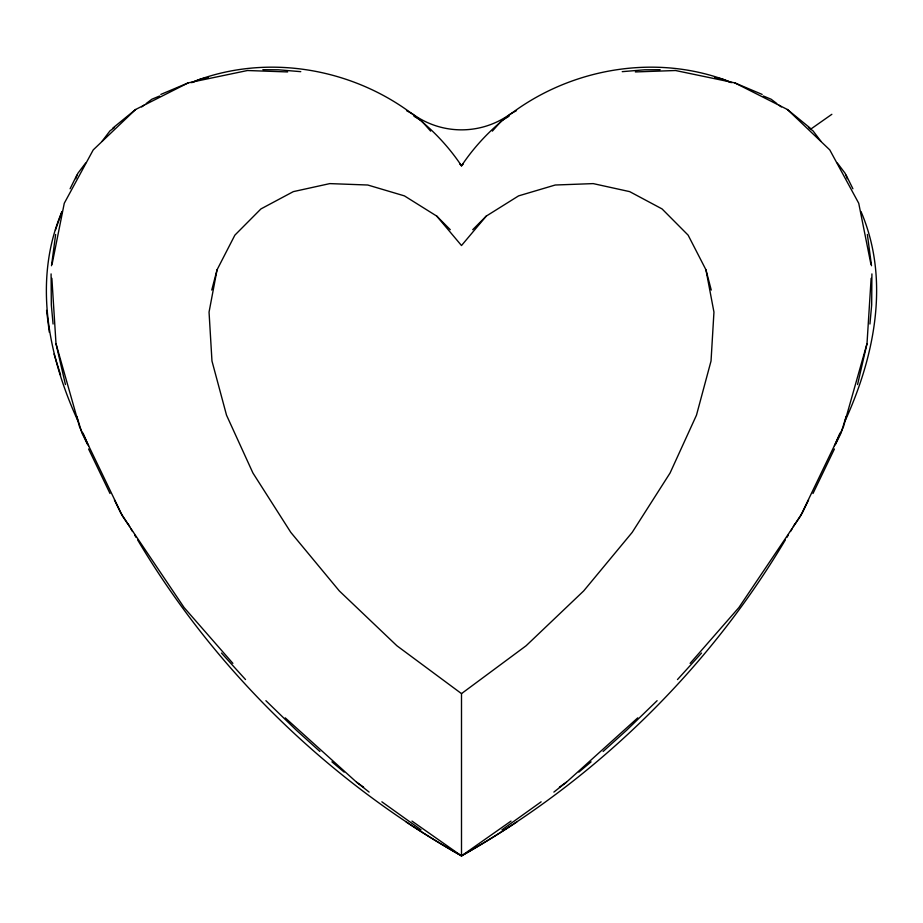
<?xml version="1.0" encoding="UTF-8"?>
<svg xmlns="http://www.w3.org/2000/svg" width="923" height="923" viewBox="0 0 923 923"><rect width="100%" height="100%" fill="white"/><g stroke="black" fill="none" stroke-linecap="round" stroke-linejoin="round"><path stroke-width="1.38" d="M51.088 273.912L51.319 304.89L53.073 324.019M857.571 384.545L866.997 343.691L871.127 278.331M869.928 324.019L871.681 304.89L871.912 273.912M51.503 265.732L55.634 234.442M450.274 229.689L436.752 216.109L404.424 195.884L367.769 185.015L329.799 183.608L293.329 191.626L260.944 208.921L234.869 235.157L217.055 269.804L209.048 312.101L211.967 361.008L226.527 415.188L252.914 472.98L290.791 532.363L339.295 590.905L396.902 645.765L461.5 693.623L461.5 855.875C594.308 780.823 707.468 671.056 785.404 539.828M52.08 264.232L64.275 203.256L93.223 149.907L135.589 109.502L188.223 82.874L247.479 70.517L287.653 71.936M55.449 230.023L62.014 211.505C32.778 279.761 48.192 356.532 78.259 421.626M211.748 290.053L217.055 269.804M866.997 343.691L843.345 427.13L800.472 516.119L738.896 607.553L690.116 663.36M846.195 416.296L841.118 432.829L835.488 444.448M75.767 178.67L77.786 173.409L85.608 163.071M839.976 433.118L834.427 445.821M844.741 421.626C874.658 356.474 890.303 279.784 860.986 211.505M834.415 448.97L812.978 493.505M808.571 499.989L802.306 512.911L795.268 523.629M70.102 188.765L76.897 175.024M793.295 526.629L794.645 524.183M786.858 537.44L788.311 535.052M790.492 531.463L791.957 529.075M102.118 141.254L109.941 130.916L114.475 127.489M711.252 290.053L705.945 269.804L688.131 235.157L662.056 208.921L629.671 191.626L593.201 183.608L555.231 185.015L518.576 195.884L486.248 216.109L461.5 245.541L436.752 216.109M463.369 163.786L461.5 165.898L459.631 163.786M492.374 131.112L501.72 120.578L509.046 116.229M701.526 653.046L677.482 679.559M472.726 229.689L486.248 216.109M657.107 700.695L626.555 730.301L603.111 751.472M553.881 792.084L566.468 782.173L637.747 717.863M578.871 772.09L591.089 761.856M112.906 128.02L135.589 109.502M141.692 106.918L143.965 105.21M146.238 103.491L151.903 99.211L159.702 95.98M461.5 693.623L526.098 645.765L583.705 590.905L632.209 532.363L670.086 472.98L696.473 415.188L711.033 361.008L713.952 312.101L705.945 269.804M541.132 801.822L501.927 829.858M810.417 129.358L831.854 114.302M137.596 539.828C215.532 671.056 328.692 780.823 461.5 855.875L511.03 821.089M559.396 787.146L566.468 782.173M516.453 110.656L510.257 114.037A83.07 83.07 0 0 1 412.743 114.037L406.547 110.656M160.833 94.423L188.223 82.874M192.169 82.551L201.26 78.801L208.356 77.636M191.107 82.655C286.453 43.923 404.412 80.151 461.5 165.817C518.588 80.151 636.547 43.923 731.893 82.655M622.229 71.659L644.704 69.79L660.153 69.698M635.347 71.936L675.521 70.517L734.777 82.874L762.167 94.423M262.847 69.698L278.296 69.79L300.771 71.659M714.644 77.636L721.74 78.801L730.831 82.551M763.298 95.98L771.097 99.211L776.762 103.491M734.777 82.874L787.411 109.502L810.094 128.02M413.954 116.229L421.28 120.578L430.626 131.112M421.073 829.858L381.868 801.822M285.253 717.863L356.532 782.173L363.604 787.146M411.97 821.089L461.5 855.875A673.663 469.415 -32.6 0 0 516.822 821.978M779.035 105.21L781.308 106.918M808.525 127.489L813.059 130.916L820.882 141.254M356.532 782.173L369.119 792.084M331.911 761.856L344.129 772.09M319.889 751.472L296.445 730.301L265.893 700.695M787.411 109.502L829.777 149.907L858.725 203.256L870.92 264.232M245.518 679.559L221.474 653.046M232.884 663.36L184.104 607.553L122.528 516.119L79.655 427.13L56.003 343.691L51.873 278.331M837.392 163.071L845.214 173.409L847.233 178.67M127.732 523.629L120.694 512.911L114.429 499.989M131.043 529.075L132.508 531.463M134.689 535.052L136.143 537.44M128.355 524.183L129.705 526.629M110.022 493.505L88.585 448.97M846.103 175.024L852.898 188.765M87.512 444.448L81.882 432.829L76.805 416.296M88.573 445.821L83.024 433.118M54.042 353.971L60.606 375.061M65.429 384.545L56.003 343.691M867.366 234.442L871.497 265.732M46.565 310.359L49.311 332.28M461.5 855.875A673.663 469.415 32.6 0 1 406.178 821.978"/></g></svg>
